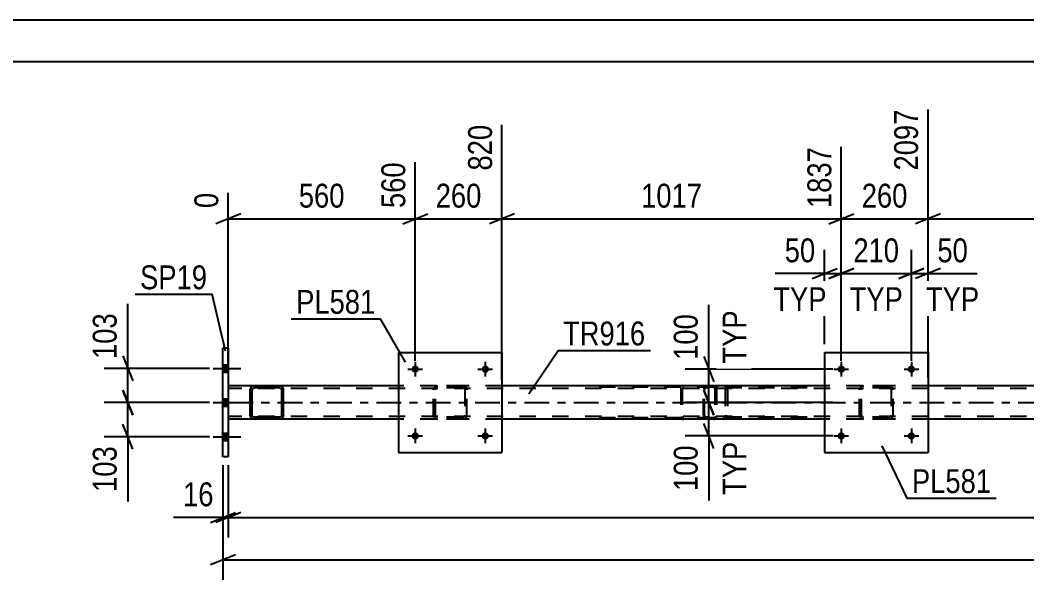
# Model space of a CAD drawing. Header units: millimetres. Extents: x 0 to 841, y 0 to 594.
# Drawn here: x 61.6 to 182.3, y 526.9 to 594 of the extents above; entities that cross this region are included whole.
import ezdxf

# ---------------------------------------------------------------- set-up
doc = ezdxf.new("R2010")
doc.units = ezdxf.units.MM
doc.linetypes.add('DXK_LINE_DOT2', pattern=[3.9198, 1.9599, -1.9599])
doc.linetypes.add('DXK_LINE_DOT3', pattern=[5.9187, 2.979, -0.9799, 0.9799, -0.9799])
doc.styles.add('Arial Narrow', font='ARIALN.TTF', dxfattribs={"height": 0.2})

# ---------------------------------------------------------------- blocks, each defined once
blk = doc.blocks.new('Unknown-814521846-1135')
at = {"color": 5, "linetype": 'Continuous'}
for p, q in [((841, 594), (0, 594)), ((836, 589), (5, 589))]:
    blk.add_line(p, q, dxfattribs=at)
blk = doc.blocks.new('Bolt-814521846-5213 - 5034')
at = {"linetype": 'Continuous'}
for points in [[(160.49, 544.17, -1), (159.61, 544.17, -1)], [(168.89, 544.17, -1), (168.01, 544.17, -1)]]:
    blk.add_hatch(color=1, dxfattribs=at).paths.add_polyline_path(points)
at = {"color": 1, "linetype": 'Continuous'}
for p, q in [((160.05, 545.05), (160.05, 543.29)), ((168.45, 545.05), (168.45, 543.29)), ((159.17, 544.17), (160.93, 544.17)), ((167.57, 544.17), (169.33, 544.17))]:
    blk.add_line(p, q, dxfattribs=at)
blk = doc.blocks.new('Bolt-814521846-5058 - 5034')
at = {"linetype": 'Continuous'}
for points in [[(86.55, 551.83), (86.55, 552.71), (85.91, 552.71), (85.91, 551.83)], [(86.55, 551.83), (86.55, 552.71), (85.91, 552.71), (85.91, 551.83)], [(86.55, 551.83), (86.55, 552.71), (85.91, 552.71), (85.91, 551.83)], [(86.55, 547.73), (86.55, 548.61), (85.91, 548.61), (85.91, 547.73)], [(86.55, 547.73), (86.55, 548.61), (85.91, 548.61), (85.91, 547.73)], [(86.55, 543.63), (86.55, 544.51), (85.91, 544.51), (85.91, 543.63)], [(86.55, 543.63), (86.55, 544.51), (85.91, 544.51), (85.91, 543.63)], [(86.55, 543.63), (86.55, 544.51), (85.91, 544.51), (85.91, 543.63)]]:
    blk.add_hatch(color=1, dxfattribs=at).paths.add_polyline_path(points)
at = {"color": 1, "linetype": 'Continuous'}
for p, q in [((84.75, 552.27), (88.07, 552.27)), ((84.75, 552.27), (88.07, 552.27)), ((84.75, 552.27), (88.07, 552.27)), ((85.91, 552.71), (86.55, 552.71)), ((85.91, 552.71), (86.55, 552.71)), ((85.91, 552.71), (86.55, 552.71)), ((85.91, 551.83), (86.55, 551.83)), ((85.91, 551.83), (86.55, 551.83)), ((85.91, 551.83), (86.55, 551.83)), ((84.75, 548.17), (88.07, 548.17)), ((84.75, 548.17), (88.07, 548.17)), ((85.91, 548.61), (86.55, 548.61)), ((85.91, 548.61), (86.55, 548.61)), ((85.91, 547.73), (86.55, 547.73)), ((85.91, 547.73), (86.55, 547.73)), ((85.91, 544.51), (86.55, 544.51)), ((85.91, 544.51), (86.55, 544.51)), ((85.91, 544.51), (86.55, 544.51)), ((84.75, 544.07), (88.07, 544.07)), ((84.75, 544.07), (88.07, 544.07)), ((84.75, 544.07), (88.07, 544.07)), ((85.91, 543.63), (86.55, 543.63)), ((85.91, 543.63), (86.55, 543.63)), ((85.91, 543.63), (86.55, 543.63))]:
    blk.add_line(p, q, dxfattribs=at)
blk = doc.blocks.new('Part-814521846-5063 - 5034')
at = {"color": 2, "linetype": 'Continuous'}
for p, q in [((106.97, 550.17), (86.55, 550.17)), ((158.05, 550.17), (119.37, 550.17)), ((209.13, 550.17), (170.45, 550.17)), ((89.66, 546.17), (86.55, 546.17)), ((106.97, 546.17), (92.71, 546.17)), ((158.05, 546.17), (119.37, 546.17)), ((209.13, 546.17), (170.45, 546.17))]:
    blk.add_line(p, q, dxfattribs=at)
at = {"color": 7, "linetype": 'DXK_LINE_DOT2'}
for p, q in [((86.55, 550.17), (86.55, 546.17)), ((750.61, 549.85), (86.55, 549.85)), ((119.37, 550.17), (106.97, 550.17)), ((170.45, 550.17), (158.05, 550.17)), ((750.61, 546.49), (86.55, 546.49)), ((92.71, 546.17), (89.66, 546.17)), ((119.37, 546.17), (106.97, 546.17)), ((170.45, 546.17), (158.05, 546.17))]:
    blk.add_line(p, q, dxfattribs=at)
at = {"color": 7, "linetype": 'DXK_LINE_DOT3'}
blk.add_line((86.55, 548.17), (750.61, 548.17), dxfattribs=at)
blk = doc.blocks.new('Part-814521846-5124 - 5034')
at = {"color": 7, "linetype": 'DXK_LINE_DOT2'}
for p, q in [((143.55, 549.87), (143.53, 549.69)), ((143.53, 546.65), (143.53, 549.69)), ((143.61, 550.03), (143.55, 549.87)), ((143.69, 550.13), (143.61, 550.03)), ((143.66, 549.69), (143.67, 549.78)), ((143.66, 546.65), (143.66, 549.69)), ((143.67, 549.78), (143.7, 549.86)), ((143.8, 550.17), (143.69, 550.13)), ((143.7, 549.86), (143.74, 549.91)), ((143.74, 549.91), (143.8, 549.93)), ((155.95, 550.17), (143.8, 550.17)), ((155.95, 549.93), (143.8, 549.93)), ((145.07, 550.17), (145.07, 549.93)), ((146.08, 550.13), (145.89, 550.17)), ((145.89, 549.93), (145.98, 549.91)), ((145.98, 549.91), (146.07, 549.86)), ((146.07, 549.86), (146.12, 549.78)), ((146.12, 549.78), (146.14, 549.69)), ((146.14, 549.69), (146.14, 546.65)), ((146.37, 549.77), (146.35, 549.87)), ((146.39, 549.69), (146.37, 549.77)), ((146.39, 549.69), (146.39, 546.65)), ((143.53, 546.65), (143.55, 546.46)), ((143.55, 546.46), (143.61, 546.31)), ((143.61, 546.31), (143.69, 546.2)), ((143.67, 546.55), (143.66, 546.65)), ((143.7, 546.48), (143.67, 546.55)), ((143.69, 546.2), (143.8, 546.17)), ((143.74, 546.42), (143.7, 546.48)), ((143.8, 546.41), (143.74, 546.42)), ((155.95, 546.41), (143.8, 546.41)), ((155.95, 546.17), (143.8, 546.17)), ((145.07, 546.17), (145.07, 546.41)), ((145.98, 546.42), (145.89, 546.41)), ((145.89, 546.17), (146.08, 546.2)), ((146.07, 546.48), (145.98, 546.42)), ((146.12, 546.55), (146.07, 546.48)), ((146.14, 546.65), (146.12, 546.55)), ((146.35, 546.46), (146.37, 546.56)), ((146.37, 546.56), (146.39, 546.65))]:
    blk.add_line(p, q, dxfattribs=at)
for centre, start, end in [((145.9, 549.67), 23.8494, 68.8059), ((145.9, 546.66), 291.1941, 336.1506)]:
    blk.add_arc(centre, 0.492, start, end, dxfattribs=at)
blk = doc.blocks.new('Part-814521846-5194 - 5034')
at = {"color": 2, "linetype": 'Continuous'}
for p, q in [((89.23, 549.87), (89.19, 549.69)), ((89.19, 546.65), (89.19, 549.69)), ((89.43, 549.69), (89.45, 549.78)), ((89.43, 546.65), (89.43, 549.69)), ((89.45, 549.78), (89.5, 549.86)), ((89.67, 550.17), (89.49, 550.13)), ((89.5, 549.86), (89.58, 549.91)), ((89.58, 549.91), (89.67, 549.93)), ((92.71, 550.17), (89.67, 550.17)), ((92.71, 549.93), (89.67, 549.93)), ((92.89, 550.13), (92.71, 550.17)), ((92.71, 549.93), (92.8, 549.91)), ((92.8, 549.91), (92.88, 549.86)), ((92.88, 549.86), (92.93, 549.78)), ((92.93, 549.78), (92.95, 549.69)), ((92.95, 549.69), (92.95, 546.65)), ((93.19, 549.69), (93.15, 549.87)), ((93.19, 546.65), (93.19, 549.69)), ((89.19, 546.65), (89.23, 546.46)), ((89.45, 546.55), (89.43, 546.65)), ((89.5, 546.48), (89.45, 546.55)), ((89.49, 546.2), (89.67, 546.17)), ((89.58, 546.42), (89.5, 546.48)), ((89.67, 546.41), (89.58, 546.42)), ((92.71, 546.41), (89.67, 546.41)), ((92.71, 546.17), (89.67, 546.17)), ((92.8, 546.42), (92.71, 546.41)), ((92.71, 546.17), (92.89, 546.2)), ((92.88, 546.48), (92.8, 546.42)), ((92.93, 546.55), (92.88, 546.48)), ((92.95, 546.65), (92.93, 546.55)), ((93.15, 546.46), (93.19, 546.65))]:
    blk.add_line(p, q, dxfattribs=at)
at = {"color": 7, "linetype": 'DXK_LINE_DOT2'}
for p, q in [((89.19, 549.69), (89.23, 549.87)), ((89.49, 550.13), (89.67, 550.17)), ((92.71, 550.17), (92.89, 550.13)), ((93.15, 549.87), (93.19, 549.69)), ((89.23, 546.46), (89.19, 546.65)), ((89.67, 546.17), (89.49, 546.2)), ((92.89, 546.2), (92.71, 546.17)), ((93.19, 546.65), (93.15, 546.46))]:
    blk.add_line(p, q, dxfattribs=at)
at = {"color": 2, "linetype": 'Continuous'}
for centre, start, end in [((89.67, 549.69), 112.5, 157.5), ((92.71, 549.69), 22.5, 67.5), ((89.67, 546.65), 202.5, 247.5), ((92.71, 546.65), 292.5, 337.5)]:
    blk.add_arc(centre, 0.48, start, end, dxfattribs=at)
at = {"color": 7, "linetype": 'DXK_LINE_DOT2'}
for centre, start, end in [((89.67, 549.69), 112.5, 157.5), ((92.71, 549.69), 22.5, 67.5), ((89.67, 546.65), 202.5, 247.5), ((92.71, 546.65), 292.5, 337.5)]:
    blk.add_arc(centre, 0.48, start, end, dxfattribs=at)
blk = doc.blocks.new('Part-814521846-5130 - 5034')
at = {"color": 2, "linetype": 'Continuous'}
for p, q in [((86.55, 554.67), (85.91, 554.67)), ((85.91, 541.67), (85.91, 554.67)), ((86.55, 554.67), (86.55, 541.67)), ((86.55, 541.67), (85.91, 541.67))]:
    blk.add_line(p, q, dxfattribs=at)
blk = doc.blocks.new('Part-814521846-5131 - 5034')
at = {"color": 7, "linetype": 'DXK_LINE_DOT2'}
for p, q in [((144.73, 550.17), (129.4, 550.17)), ((144.73, 550.01), (129.4, 550.01)), ((140.84, 549.97), (140.82, 549.85)), ((140.82, 549.85), (140.82, 546.49)), ((140.99, 549.85), (141, 549.91)), ((140.99, 549.85), (140.99, 546.49)), ((141, 549.91), (141.04, 549.96)), ((141.16, 550.17), (141.03, 550.14)), ((141.04, 549.96), (141.07, 549.98)), ((141.07, 549.98), (141.09, 549.99)), ((141.09, 549.99), (141.16, 550.01)), ((144.86, 550.14), (144.73, 550.17)), ((144.73, 550.01), (144.8, 549.99)), ((144.8, 549.99), (144.85, 549.96)), ((144.85, 549.96), (144.89, 549.91)), ((144.89, 549.91), (144.9, 549.85)), ((144.9, 549.85), (144.9, 546.49)), ((145.07, 549.85), (145.05, 549.97)), ((145.07, 549.85), (145.07, 546.49)), ((144.73, 546.33), (129.4, 546.33)), ((144.73, 546.17), (129.4, 546.17)), ((140.82, 546.49), (140.84, 546.36)), ((141, 546.43), (140.99, 546.49)), ((141.04, 546.37), (141, 546.43)), ((141.03, 546.19), (141.16, 546.17)), ((141.04, 546.37), (141.07, 546.35)), ((141.07, 546.35), (141.09, 546.34)), ((141.09, 546.34), (141.16, 546.33)), ((144.8, 546.34), (144.73, 546.33)), ((144.73, 546.17), (144.86, 546.19)), ((144.85, 546.37), (144.8, 546.34)), ((144.89, 546.43), (144.85, 546.37)), ((144.9, 546.49), (144.89, 546.43)), ((145.05, 546.36), (145.07, 546.49))]:
    blk.add_line(p, q, dxfattribs=at)
for centre, start, end in [((144.75, 549.83), 24.32, 69.2417), ((141.14, 546.5), 204.32, 249.2417), ((144.75, 546.5), 290.7583, 335.68)]:
    blk.add_arc(centre, 0.331, start, end, dxfattribs=at)
blk = doc.blocks.new('Part-814521846-5200 - 5034')
at = {"color": 7, "linetype": 'DXK_LINE_DOT2'}
for p, q in [((111.17, 549.69), (111.2, 549.87)), ((111.2, 549.87), (111.17, 549.69)), ((111.17, 546.65), (111.17, 549.69)), ((111.41, 549.69), (111.42, 549.78)), ((111.41, 546.65), (111.41, 549.69)), ((111.42, 549.78), (111.48, 549.86)), ((111.46, 550.13), (111.65, 550.17)), ((111.65, 550.17), (111.46, 550.13)), ((111.48, 549.86), (111.55, 549.91)), ((111.55, 549.91), (111.65, 549.93)), ((114.69, 550.17), (111.65, 550.17)), ((114.69, 549.93), (111.65, 549.93)), ((114.69, 550.17), (114.87, 550.13)), ((114.87, 550.13), (114.69, 550.17)), ((114.69, 549.93), (114.78, 549.91)), ((114.78, 549.91), (114.86, 549.86)), ((114.86, 549.86), (114.91, 549.78)), ((114.91, 549.78), (114.93, 549.69)), ((114.93, 549.69), (114.93, 546.65)), ((115.13, 549.87), (115.17, 549.69)), ((115.17, 549.69), (115.13, 549.87)), ((115.17, 546.65), (115.17, 549.69)), ((111.2, 546.46), (111.17, 546.65)), ((111.17, 546.65), (111.2, 546.46)), ((111.42, 546.55), (111.41, 546.65)), ((111.48, 546.48), (111.42, 546.55)), ((111.65, 546.17), (111.46, 546.2)), ((111.46, 546.2), (111.65, 546.17)), ((111.55, 546.42), (111.48, 546.48)), ((111.65, 546.41), (111.55, 546.42)), ((114.69, 546.41), (111.65, 546.41)), ((114.69, 546.17), (111.65, 546.17)), ((114.78, 546.42), (114.69, 546.41)), ((114.87, 546.2), (114.69, 546.17)), ((114.69, 546.17), (114.87, 546.2)), ((114.86, 546.48), (114.78, 546.42)), ((114.91, 546.55), (114.86, 546.48)), ((114.93, 546.65), (114.91, 546.55)), ((115.17, 546.65), (115.13, 546.46)), ((115.13, 546.46), (115.17, 546.65))]:
    blk.add_line(p, q, dxfattribs=at)
at = {"color": 7, "linetype": 'DXK_LINE_DOT3'}
blk.add_line((113.17, 548.17), (113.17, 548.17), dxfattribs=at)
at = {"color": 7, "linetype": 'DXK_LINE_DOT2'}
for centre, start, end in [((111.65, 549.69), 112.5, 157.5), ((111.65, 549.69), 112.5, 157.5), ((114.69, 549.69), 22.5, 67.5), ((114.69, 549.69), 22.5, 67.5), ((111.65, 546.65), 202.5, 247.5), ((111.65, 546.65), 202.5, 247.5), ((114.69, 546.65), 292.5, 337.5), ((114.69, 546.65), 292.5, 337.5)]:
    blk.add_arc(centre, 0.48, start, end, dxfattribs=at)
blk = doc.blocks.new('Bolt-814521846-5212 - 5034')
at = {"linetype": 'Continuous'}
for points in [[(160.49, 552.17, -1), (159.61, 552.17, -1)], [(168.89, 552.17, -1), (168.01, 552.17, -1)]]:
    blk.add_hatch(color=1, dxfattribs=at).paths.add_polyline_path(points)
at = {"color": 1, "linetype": 'Continuous'}
for p, q in [((160.05, 553.05), (160.05, 551.29)), ((168.45, 553.05), (168.45, 551.29)), ((159.17, 552.17), (160.93, 552.17)), ((167.57, 552.17), (169.33, 552.17))]:
    blk.add_line(p, q, dxfattribs=at)
blk = doc.blocks.new('Part-814521846-5174 - 5034')
at = {"color": 7, "linetype": 'DXK_LINE_DOT2'}
for p, q in [((162.25, 549.69), (162.28, 549.87)), ((162.28, 549.87), (162.25, 549.69)), ((162.25, 546.65), (162.25, 549.69)), ((162.49, 549.69), (162.5, 549.78)), ((162.49, 546.65), (162.49, 549.69)), ((162.5, 549.78), (162.56, 549.86)), ((162.54, 550.13), (162.73, 550.17)), ((162.73, 550.17), (162.54, 550.13)), ((162.56, 549.86), (162.63, 549.91)), ((162.63, 549.91), (162.73, 549.93)), ((165.77, 550.17), (162.73, 550.17)), ((165.77, 549.93), (162.73, 549.93)), ((165.77, 550.17), (165.95, 550.13)), ((165.95, 550.13), (165.77, 550.17)), ((165.77, 549.93), (165.86, 549.91)), ((165.86, 549.91), (165.94, 549.86)), ((165.94, 549.86), (165.99, 549.78)), ((165.99, 549.78), (166.01, 549.69)), ((166.01, 549.69), (166.01, 546.65)), ((166.21, 549.87), (166.25, 549.69)), ((166.25, 549.69), (166.21, 549.87)), ((166.25, 546.65), (166.25, 549.69)), ((162.28, 546.46), (162.25, 546.65)), ((162.25, 546.65), (162.28, 546.46)), ((162.5, 546.55), (162.49, 546.65)), ((162.56, 546.48), (162.5, 546.55)), ((162.73, 546.17), (162.54, 546.2)), ((162.54, 546.2), (162.73, 546.17)), ((162.63, 546.42), (162.56, 546.48)), ((162.73, 546.41), (162.63, 546.42)), ((165.77, 546.41), (162.73, 546.41)), ((165.77, 546.17), (162.73, 546.17)), ((165.86, 546.42), (165.77, 546.41)), ((165.95, 546.2), (165.77, 546.17)), ((165.77, 546.17), (165.95, 546.2)), ((165.94, 546.48), (165.86, 546.42)), ((165.99, 546.55), (165.94, 546.48)), ((166.01, 546.65), (165.99, 546.55)), ((166.25, 546.65), (166.21, 546.46)), ((166.21, 546.46), (166.25, 546.65))]:
    blk.add_line(p, q, dxfattribs=at)
at = {"color": 7, "linetype": 'DXK_LINE_DOT3'}
blk.add_line((164.25, 548.17), (164.25, 548.17), dxfattribs=at)
at = {"color": 7, "linetype": 'DXK_LINE_DOT2'}
for centre, start, end in [((162.73, 549.69), 112.5, 157.5), ((162.73, 549.69), 112.5, 157.5), ((165.77, 549.69), 22.5, 67.5), ((165.77, 549.69), 22.5, 67.5), ((162.73, 546.65), 202.5, 247.5), ((162.73, 546.65), 202.5, 247.5), ((165.77, 546.65), 292.5, 337.5), ((165.77, 546.65), 292.5, 337.5)]:
    blk.add_arc(centre, 0.48, start, end, dxfattribs=at)
blk = doc.blocks.new('Part-814521846-5199 - 5034')
at = {"color": 2, "linetype": 'Continuous'}
for p, q in [((106.97, 554.17), (106.97, 542.17)), ((106.97, 554.17), (119.37, 554.17)), ((119.37, 554.17), (119.37, 542.17)), ((106.97, 542.17), (119.37, 542.17))]:
    blk.add_line(p, q, dxfattribs=at)
blk = doc.blocks.new('Part-814521846-5205 - 5034')
at = {"color": 2, "linetype": 'Continuous'}
for p, q in [((158.05, 554.17), (158.05, 542.17)), ((158.05, 554.17), (170.45, 554.17)), ((170.45, 554.17), (170.45, 542.17)), ((158.05, 542.17), (170.45, 542.17))]:
    blk.add_line(p, q, dxfattribs=at)
blk = doc.blocks.new('Bolt-814521846-5218 - 5034')
at = {"linetype": 'Continuous'}
for points in [[(109.41, 552.17, -1), (108.53, 552.17, -1)], [(117.81, 552.17, -1), (116.93, 552.17, -1)]]:
    blk.add_hatch(color=1, dxfattribs=at).paths.add_polyline_path(points)
at = {"color": 1, "linetype": 'Continuous'}
for p, q in [((108.97, 553.05), (108.97, 551.29)), ((117.37, 553.05), (117.37, 551.29)), ((108.09, 552.17), (109.85, 552.17)), ((116.49, 552.17), (118.25, 552.17))]:
    blk.add_line(p, q, dxfattribs=at)
blk = doc.blocks.new('Bolt-814521846-5219 - 5034')
at = {"linetype": 'Continuous'}
for points in [[(109.41, 544.17, -1), (108.53, 544.17, -1)], [(117.81, 544.17, -1), (116.93, 544.17, -1)]]:
    blk.add_hatch(color=1, dxfattribs=at).paths.add_polyline_path(points)
at = {"color": 1, "linetype": 'Continuous'}
for p, q in [((108.97, 545.05), (108.97, 543.29)), ((117.37, 545.05), (117.37, 543.29)), ((108.09, 544.17), (109.85, 544.17)), ((116.49, 544.17), (118.25, 544.17))]:
    blk.add_line(p, q, dxfattribs=at)
blk = doc.blocks.new('StraightDimension-814521846-16502 - 5034')
at = {"color": 7, "linetype": 'Continuous'}
for p, q in [((143.58, 549.67), (144.78, 546.67)), ((159.05, 548.17), (141.33, 548.17)), ((144.18, 544.17), (144.18, 548.17)), ((144.78, 542.67), (143.58, 545.67)), ((159.05, 544.17), (141.33, 544.17)), ((144.18, 544.17), (144.18, 536.43)), ((144.18, 544.17), (144.18, 536.43))]:
    blk.add_line(p, q, dxfattribs=at)
at = {"color": 0}
blk.add_wipeout([(143.43, 543.64), (139.23, 543.64), (139.23, 536.96), (143.43, 536.96)], dxfattribs=at)
at = {"color": 0, "linetype": 'Continuous'}
blk.add_wipeout([(149.28, 544.09), (145.08, 544.09), (145.08, 536.5), (149.28, 536.5)], dxfattribs=at)
at = {"color": 3, "linetype": 'Continuous', "style": 'Arial Narrow'}
blk.add_text('TYP', height=2.863, rotation=90.0002, dxfattribs=at).set_placement((148.68, 537.1))
at = {"color": 3, "style": 'Arial Narrow'}
blk.add_text('100', height=2.863, rotation=90.0002, dxfattribs=at).set_placement((142.83, 537.56))
blk = doc.blocks.new('StraightDimension-814521846-5292 - 5034')
at = {"color": 7, "linetype": 'Continuous'}
for p, q in [((73.92, 549.67), (75.12, 546.67)), ((84.32, 548.17), (71.67, 548.17)), ((74.52, 544.07), (74.52, 548.17)), ((75.12, 542.57), (73.92, 545.57)), ((84.32, 544.07), (71.67, 544.07)), ((74.52, 544.07), (74.52, 536.33)), ((74.52, 544.07), (74.52, 536.33))]:
    blk.add_line(p, q, dxfattribs=at)
at = {"color": 0}
blk.add_wipeout([(73.77, 543.54), (69.57, 543.54), (69.57, 536.86), (73.77, 536.86)], dxfattribs=at)
at = {"color": 3, "style": 'Arial Narrow'}
blk.add_text('103', height=2.863, rotation=90.0002, dxfattribs=at).set_placement((73.17, 537.46))
blk = doc.blocks.new('StraightDimension-814521846-5305 - 5034')
at = {"color": 7, "linetype": 'Continuous'}
for p, q in [((74.52, 552.27), (74.52, 560)), ((74.52, 552.27), (74.52, 560)), ((73.92, 553.77), (75.12, 550.77)), ((84.32, 552.27), (71.67, 552.27)), ((74.52, 548.17), (74.52, 552.27)), ((75.12, 546.67), (73.92, 549.67)), ((84.32, 548.17), (71.67, 548.17))]:
    blk.add_line(p, q, dxfattribs=at)
at = {"color": 0}
blk.add_wipeout([(73.77, 559.48), (69.57, 559.48), (69.57, 552.79), (73.77, 552.79)], dxfattribs=at)
at = {"color": 3, "style": 'Arial Narrow'}
blk.add_text('103', height=2.863, rotation=90.0002, dxfattribs=at).set_placement((73.17, 553.39))
blk = doc.blocks.new('StraightDimension-814521846-5918 - 5034')
at = {"color": 7, "linetype": 'Continuous'}
for p, q in [((85.91, 540.67), (85.91, 526.92)), ((87.41, 529.92), (84.41, 528.72)), ((85.91, 529.32), (793.17, 529.32))]:
    blk.add_line(p, q, dxfattribs=at)
blk = doc.blocks.new('StraightDimension-814521846-16555 - 5034')
at = {"color": 7, "linetype": 'Continuous'}
for p, q in [((158.05, 555.17), (158.05, 566.48)), ((160.05, 553.17), (160.05, 566.48)), ((156.55, 563.03), (159.55, 564.23)), ((161.55, 564.23), (158.55, 563.03)), ((158.05, 563.63), (152.14, 563.63)), ((158.05, 563.63), (152.14, 563.63)), ((158.05, 563.63), (160.05, 563.63))]:
    blk.add_line(p, q, dxfattribs=at)
at = {"color": 0}
blk.add_wipeout([(157.52, 564.38), (157.52, 568.58), (152.67, 568.58), (152.67, 564.38)], dxfattribs=at)
at = {"color": 0, "linetype": 'Continuous'}
blk.add_wipeout([(158.89, 558.53), (158.89, 562.73), (151.3, 562.73), (151.3, 558.53)], dxfattribs=at)
at = {"color": 3, "style": 'Arial Narrow'}
blk.add_text('50', height=2.863, dxfattribs=at).set_placement((153.27, 564.98))
at = {"color": 3, "linetype": 'Continuous', "style": 'Arial Narrow'}
blk.add_text('TYP', height=2.863, dxfattribs=at).set_placement((151.9, 559.13))
blk = doc.blocks.new('StraightDimension-814521846-8733 - 5034')
at = {"color": 7, "linetype": 'Continuous'}
for p, q in [((86.55, 540.67), (86.55, 531.99)), ((88.05, 534.99), (85.05, 533.79)), ((86.55, 534.39), (792.53, 534.39))]:
    blk.add_line(p, q, dxfattribs=at)
blk = doc.blocks.new('StraightDimension-814521846-8734 - 5034')
at = {"color": 7, "linetype": 'Continuous'}
for p, q in [((85.91, 540.67), (85.91, 531.99)), ((86.55, 540.67), (86.55, 531.99)), ((84.41, 533.79), (87.41, 534.99)), ((88.05, 534.99), (85.05, 533.79)), ((85.91, 534.39), (80, 534.39)), ((85.91, 534.39), (80, 534.39)), ((85.91, 534.39), (86.55, 534.39))]:
    blk.add_line(p, q, dxfattribs=at)
at = {"color": 0}
blk.add_wipeout([(85.38, 535.14), (85.38, 539.34), (80.53, 539.34), (80.53, 535.14)], dxfattribs=at)
at = {"color": 3, "style": 'Arial Narrow'}
blk.add_text('16', height=2.863, dxfattribs=at).set_placement((81.13, 535.74))
blk = doc.blocks.new('StraightDimension-814521846-15724 - 5034')
at = {"color": 7, "linetype": 'Continuous'}
for p, q in [((170.45, 551.17), (170.45, 583.3)), ((211.13, 553.17), (211.13, 578.8)), ((171.95, 570.78), (168.95, 569.58)), ((170.45, 570.18), (211.13, 570.18)), ((209.63, 569.58), (212.63, 570.78))]:
    blk.add_line(p, q, dxfattribs=at)
at = {"color": 0}
blk.add_wipeout([(195.04, 570.93), (195.04, 575.13), (186.53, 575.13), (186.53, 570.93)], dxfattribs=at)
at = {"color": 3, "style": 'Arial Narrow'}
blk.add_text('1017', height=2.863, dxfattribs=at).set_placement((187.13, 571.53))
at = {"color": 0, "linetype": 'Continuous'}
blk.add_wipeout([(210.53, 579.4), (206.33, 579.4), (206.33, 570.88), (210.53, 570.88)], dxfattribs=at)
at = {"color": 3, "linetype": 'Continuous', "style": 'Arial Narrow'}
blk.add_text('3115', height=2.863, rotation=90.0002, dxfattribs=at).set_placement((209.93, 571.48))
blk = doc.blocks.new('StraightDimension-814521846-15725 - 5034')
at = {"color": 7, "linetype": 'Continuous'}
for p, q in [((170.45, 551.17), (170.45, 583.3)), ((160.05, 553.17), (160.05, 578.8)), ((158.55, 569.58), (161.55, 570.78)), ((160.05, 570.18), (170.45, 570.18)), ((171.95, 570.78), (168.95, 569.58))]:
    blk.add_line(p, q, dxfattribs=at)
at = {"color": 0}
blk.add_wipeout([(168.59, 570.93), (168.59, 575.13), (161.9, 575.13), (161.9, 570.93)], dxfattribs=at)
at = {"color": 3, "style": 'Arial Narrow'}
blk.add_text('260', height=2.863, dxfattribs=at).set_placement((162.5, 571.53))
at = {"color": 0, "linetype": 'Continuous'}
blk.add_wipeout([(169.85, 583.9), (165.65, 583.9), (165.65, 575.38), (169.85, 575.38)], dxfattribs=at)
at = {"color": 3, "linetype": 'Continuous', "style": 'Arial Narrow'}
blk.add_text('2097', height=2.863, rotation=90.0002, dxfattribs=at).set_placement((169.25, 575.98))
blk = doc.blocks.new('StraightDimension-814521846-15726 - 5034')
at = {"color": 7, "linetype": 'Continuous'}
for p, q in [((119.37, 550.85), (119.37, 581.47)), ((160.05, 553.17), (160.05, 578.8)), ((120.87, 570.78), (117.87, 569.58)), ((119.37, 570.18), (160.05, 570.18)), ((158.55, 569.58), (161.55, 570.78))]:
    blk.add_line(p, q, dxfattribs=at)
at = {"color": 0}
blk.add_wipeout([(143.96, 570.93), (143.96, 575.13), (135.45, 575.13), (135.45, 570.93)], dxfattribs=at)
at = {"color": 3, "style": 'Arial Narrow'}
blk.add_text('1017', height=2.863, dxfattribs=at).set_placement((136.05, 571.53))
at = {"color": 0, "linetype": 'Continuous'}
blk.add_wipeout([(159.45, 579.4), (155.25, 579.4), (155.25, 570.88), (159.45, 570.88)], dxfattribs=at)
at = {"color": 3, "linetype": 'Continuous', "style": 'Arial Narrow'}
blk.add_text('1837', height=2.863, rotation=90.0002, dxfattribs=at).set_placement((158.85, 571.48))
blk = doc.blocks.new('StraightDimension-814521846-15727 - 5034')
at = {"color": 7, "linetype": 'Continuous'}
for p, q in [((119.37, 550.85), (119.37, 581.47)), ((108.97, 553.17), (108.97, 576.97)), ((107.47, 569.58), (110.47, 570.78)), ((108.97, 570.18), (119.37, 570.18)), ((120.87, 570.78), (117.87, 569.58))]:
    blk.add_line(p, q, dxfattribs=at)
at = {"color": 0}
blk.add_wipeout([(117.51, 570.93), (117.51, 575.13), (110.82, 575.13), (110.82, 570.93)], dxfattribs=at)
at = {"color": 3, "style": 'Arial Narrow'}
blk.add_text('260', height=2.863, dxfattribs=at).set_placement((111.42, 571.53))
at = {"color": 0, "linetype": 'Continuous'}
blk.add_wipeout([(118.77, 582.07), (114.57, 582.07), (114.57, 575.38), (118.77, 575.38)], dxfattribs=at)
at = {"color": 3, "linetype": 'Continuous', "style": 'Arial Narrow'}
blk.add_text('820', height=2.863, rotation=90.0002, dxfattribs=at).set_placement((118.17, 575.98))
blk = doc.blocks.new('StraightDimension-814521846-15728 - 5034')
at = {"color": 7, "linetype": 'Continuous'}
for p, q in [((108.97, 553.17), (108.97, 576.97)), ((86.55, 551.78), (86.55, 573.31)), ((88.05, 570.78), (85.05, 569.58)), ((86.55, 570.18), (108.97, 570.18)), ((107.47, 569.58), (110.47, 570.78))]:
    blk.add_line(p, q, dxfattribs=at)
at = {"color": 0}
blk.add_wipeout([(101.1, 570.93), (101.1, 575.13), (94.41, 575.13), (94.41, 570.93)], dxfattribs=at)
at = {"color": 3, "style": 'Arial Narrow'}
blk.add_text('560', height=2.863, dxfattribs=at).set_placement((95.01, 571.53))
at = {"color": 0, "linetype": 'Continuous'}
for points in [[(108.37, 577.57), (104.17, 577.57), (104.17, 570.88), (108.37, 570.88)], [(85.95, 573.91), (81.75, 573.91), (81.75, 570.88), (85.95, 570.88)]]:
    blk.add_wipeout(points, dxfattribs=at)
at = {"color": 3, "linetype": 'Continuous', "style": 'Arial Narrow'}
for s, height, p in [('560', 2.863, (107.77, 571.48)), ('0', 2.86, (85.35, 571.48))]:
    blk.add_text(s, height=height, rotation=90.0002, dxfattribs=at).set_placement(p)
blk = doc.blocks.new('StraightDimension-814521846-16501 - 5034')
at = {"color": 7, "linetype": 'Continuous'}
for p, q in [((144.18, 552.17), (144.18, 559.9)), ((144.18, 552.17), (144.18, 559.9)), ((143.58, 553.67), (144.78, 550.67)), ((159.05, 552.17), (141.33, 552.17)), ((144.18, 548.17), (144.18, 552.17)), ((144.78, 546.67), (143.58, 549.67)), ((159.05, 548.17), (141.33, 548.17))]:
    blk.add_line(p, q, dxfattribs=at)
at = {"color": 0}
blk.add_wipeout([(143.43, 559.38), (139.23, 559.38), (139.23, 552.69), (143.43, 552.69)], dxfattribs=at)
at = {"color": 0, "linetype": 'Continuous'}
blk.add_wipeout([(149.28, 559.83), (145.08, 559.83), (145.08, 552.24), (149.28, 552.24)], dxfattribs=at)
at = {"color": 3, "linetype": 'Continuous', "style": 'Arial Narrow'}
blk.add_text('TYP', height=2.863, rotation=90.0002, dxfattribs=at).set_placement((148.68, 552.84))
at = {"color": 3, "style": 'Arial Narrow'}
blk.add_text('100', height=2.863, rotation=90.0002, dxfattribs=at).set_placement((142.83, 553.29))
blk = doc.blocks.new('StraightDimension-814521846-16553 - 5034')
at = {"color": 7, "linetype": 'Continuous'}
for p, q in [((168.45, 553.17), (168.45, 566.48)), ((170.45, 555.17), (170.45, 566.48)), ((166.95, 563.03), (169.95, 564.23)), ((171.95, 564.23), (168.95, 563.03)), ((168.45, 563.63), (170.45, 563.63)), ((170.45, 563.63), (176.35, 563.63)), ((170.45, 563.63), (176.35, 563.63))]:
    blk.add_line(p, q, dxfattribs=at)
at = {"color": 0}
blk.add_wipeout([(175.83, 564.38), (175.83, 568.58), (170.97, 568.58), (170.97, 564.38)], dxfattribs=at)
at = {"color": 0, "linetype": 'Continuous'}
blk.add_wipeout([(177.19, 558.53), (177.19, 562.73), (169.6, 562.73), (169.6, 558.53)], dxfattribs=at)
at = {"color": 3, "style": 'Arial Narrow'}
blk.add_text('50', height=2.863, dxfattribs=at).set_placement((171.57, 564.98))
at = {"color": 3, "linetype": 'Continuous', "style": 'Arial Narrow'}
blk.add_text('TYP', height=2.863, dxfattribs=at).set_placement((170.2, 559.13))
blk = doc.blocks.new('StraightDimension-814521846-16554 - 5034')
at = {"color": 7, "linetype": 'Continuous'}
for p, q in [((160.05, 553.17), (160.05, 566.48)), ((168.45, 553.17), (168.45, 566.48)), ((158.55, 563.03), (161.55, 564.23)), ((169.95, 564.23), (166.95, 563.03)), ((160.05, 563.63), (168.45, 563.63))]:
    blk.add_line(p, q, dxfattribs=at)
at = {"color": 0}
blk.add_wipeout([(167.59, 564.38), (167.59, 568.58), (160.9, 568.58), (160.9, 564.38)], dxfattribs=at)
at = {"color": 0, "linetype": 'Continuous'}
blk.add_wipeout([(168.04, 558.53), (168.04, 562.73), (160.45, 562.73), (160.45, 558.53)], dxfattribs=at)
at = {"color": 3, "style": 'Arial Narrow'}
blk.add_text('210', height=2.863, dxfattribs=at).set_placement((161.5, 564.98))
at = {"color": 3, "linetype": 'Continuous', "style": 'Arial Narrow'}
blk.add_text('TYP', height=2.863, dxfattribs=at).set_placement((161.05, 559.13))
blk = doc.blocks.new('Mark-814521846-5059 - 5034')
at = {"color": 0}
blk.add_wipeout([(136.56, 555.02), (136.56, 558.02), (126.69, 558.02), (126.69, 555.02)], dxfattribs=at)
blk.add_wipeout([(136.56, 555.02), (136.56, 558.02), (126.69, 558.02), (126.69, 555.02)], dxfattribs=at)
at = {"color": 30, "linetype": 'Continuous'}
for p, q in [((122.57, 549.21), (126.09, 554.42)), ((126.09, 554.42), (137.16, 554.42))]:
    blk.add_line(p, q, dxfattribs=at)
at = {"color": 3, "style": 'Arial Narrow'}
blk.add_text('TR916', height=2.863, dxfattribs=at).set_placement((126.69, 555.02))
blk = doc.blocks.new('Mark-814521846-5126 - 5034')
at = {"color": 0}
blk.add_wipeout([(84.02, 561.75), (84.02, 564.75), (75.98, 564.75), (75.98, 561.75)], dxfattribs=at)
blk.add_wipeout([(84.02, 561.75), (84.02, 564.75), (75.98, 564.75), (75.98, 561.75)], dxfattribs=at)
at = {"color": 30, "linetype": 'Continuous'}
for p in [(75.38, 561.15), (86.23, 554.31)]:
    blk.add_line(p, (84.62, 561.15), dxfattribs=at)
at = {"color": 3, "style": 'Arial Narrow'}
blk.add_text('SP19', height=2.863, dxfattribs=at).set_placement((75.98, 561.75))
blk = doc.blocks.new('Mark-814521846-5195 - 5034')
at = {"color": 0}
blk.add_wipeout([(104.2, 558.81), (104.2, 561.81), (94.69, 561.81), (94.69, 558.81)], dxfattribs=at)
blk.add_wipeout([(104.2, 558.81), (104.2, 561.81), (94.69, 561.81), (94.69, 558.81)], dxfattribs=at)
at = {"color": 30, "linetype": 'Continuous'}
for p in [(94.09, 558.21), (107.8, 553.02)]:
    blk.add_line(p, (104.8, 558.21), dxfattribs=at)
at = {"color": 3, "style": 'Arial Narrow'}
blk.add_text('PL581', height=2.863, dxfattribs=at).set_placement((94.69, 558.81))
blk = doc.blocks.new('Mark-814521846-5201 - 5034')
at = {"color": 0}
blk.add_wipeout([(178.03, 537.32), (178.03, 540.32), (168.52, 540.32), (168.52, 537.32)], dxfattribs=at)
blk.add_wipeout([(178.03, 537.32), (178.03, 540.32), (168.52, 540.32), (168.52, 537.32)], dxfattribs=at)
at = {"color": 30, "linetype": 'Continuous'}
for p, q in [((164.91, 542.97), (167.92, 536.72)), ((167.92, 536.72), (178.63, 536.72))]:
    blk.add_line(p, q, dxfattribs=at)
at = {"color": 3, "style": 'Arial Narrow'}
blk.add_text('PL581', height=2.863, dxfattribs=at).set_placement((168.52, 537.32))

msp = doc.modelspace()

# ---------------------------------------------------------------- block references
for name in ['Unknown-814521846-1135', 'Part-814521846-5130 - 5034', 'Part-814521846-5199 - 5034', 'Part-814521846-5205 - 5034', 'Bolt-814521846-5218 - 5034', 'Bolt-814521846-5212 - 5034', 'Bolt-814521846-5058 - 5034', 'Part-814521846-5063 - 5034', 'Part-814521846-5194 - 5034', 'Part-814521846-5200 - 5034', 'Part-814521846-5131 - 5034', 'Part-814521846-5124 - 5034', 'Part-814521846-5174 - 5034', 'Bolt-814521846-5219 - 5034', 'Bolt-814521846-5213 - 5034']:
    msp.add_blockref(name, (0, 0))

# ---------------------------------------------------------------- next in the draw order: block references
for name in ['StraightDimension-814521846-15724 - 5034', 'StraightDimension-814521846-16555 - 5034', 'StraightDimension-814521846-5292 - 5034', 'StraightDimension-814521846-16502 - 5034']:
    msp.add_blockref(name, (0, 0))

# ---------------------------------------------------------------- next in the draw order: block references
for name in ['StraightDimension-814521846-15725 - 5034', 'StraightDimension-814521846-5305 - 5034', 'StraightDimension-814521846-5918 - 5034']:
    msp.add_blockref(name, (0, 0))

# ---------------------------------------------------------------- next in the draw order: block references
for name in ['StraightDimension-814521846-15726 - 5034', 'StraightDimension-814521846-16553 - 5034', 'StraightDimension-814521846-8733 - 5034']:
    msp.add_blockref(name, (0, 0))

# ---------------------------------------------------------------- next in the draw order: block references
for name in ['StraightDimension-814521846-15727 - 5034', 'StraightDimension-814521846-16501 - 5034', 'Mark-814521846-5059 - 5034', 'Mark-814521846-5201 - 5034', 'StraightDimension-814521846-8734 - 5034']:
    msp.add_blockref(name, (0, 0))

# ---------------------------------------------------------------- next in the draw order: block references
for name in ['StraightDimension-814521846-15728 - 5034', 'StraightDimension-814521846-16554 - 5034']:
    msp.add_blockref(name, (0, 0))

# ---------------------------------------------------------------- next in the draw order: block references
for name in ['Mark-814521846-5126 - 5034', 'Mark-814521846-5195 - 5034']:
    msp.add_blockref(name, (0, 0))

doc.saveas('drawing.dxf')
